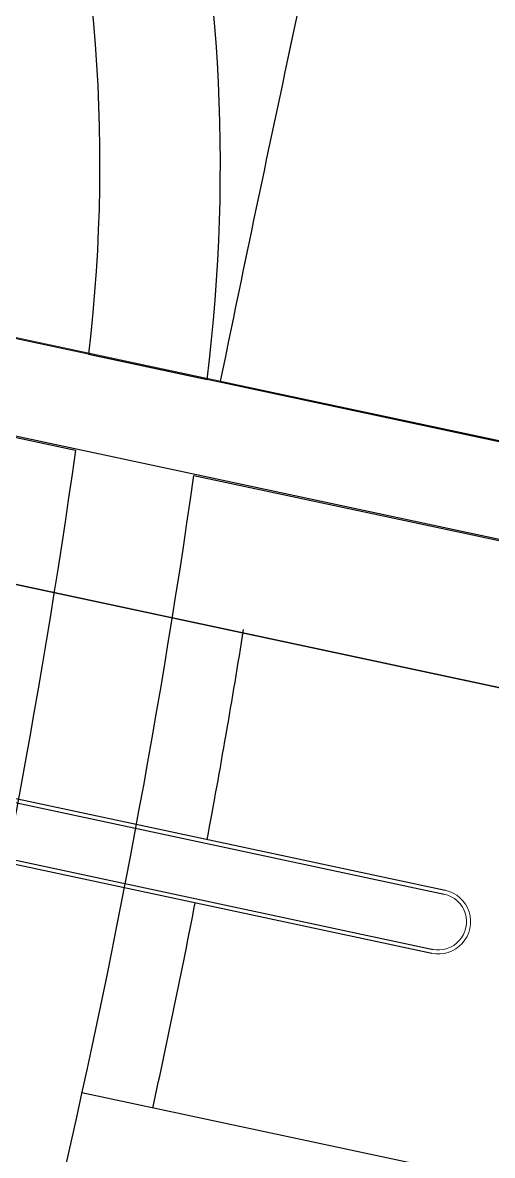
# Model space of a CAD drawing. Header units: millimetres. Extents: x 547073 to 557369, y 9424164 to 9429566.
# Drawn here: x 548961.92 to 548973.59, y 9428029.46 to 9428057.59 of the extents above; entities that cross this region are included whole.
import ezdxf

# ---------------------------------------------------------------- set-up
doc = ezdxf.new("R2010")
doc.units = ezdxf.units.MM
doc.layers.add('--- HATCH VEREDAS', color=7, linetype='Continuous', lineweight=25, true_color=0xb4b4b4)
doc.layers.add('--- VIAS', color=9, linetype='Continuous')
doc.layers.add('trazado vias 2', color=9, linetype='Continuous')
for name, color, linetype, lineweight in [('polilinea lote', 201, 'Continuous', 25), ('trazado manzanas', 6, 'Continuous', 25), ('VEREDAS PATTY', 9, 'Continuous', 20)]:
    doc.layers.add(name, color=color, linetype=linetype, lineweight=lineweight)

msp = doc.modelspace()

# ---------------------------------------------------------------- linework, layer by layer
at = {"layer": '--- HATCH VEREDAS', "lineweight": 15, "elevation": 35.757}
msp.add_lwpolyline([(549091.643, 9428304.111, 0.054918), (549014.695, 9428117.57, 0.017343), (548998.227, 9428052.208, 0.002571), (548996.173, 9428042.425), (548943.925, 9428053.579, 0.267949), (548952.836, 9428045.542), (548953.539, 9428045.392), (548954.29, 9428048.912), (548995.672, 9428040.078), (548994.92, 9428036.558), (548998.373, 9428035.821, 0.417618), (549001.94, 9428038.162, -0.000768), (549002.53, 9428041.068), (548997.933, 9428042.05, -0.002575), (548999.987, 9428051.829, -0.017343), (549016.424, 9428117.07, -0.054918), (549093.221, 9428303.246, -0.002446)], format="xyb", dxfattribs=at)
at = {"layer": '--- HATCH VEREDAS', "lineweight": 15}
for points in [[(549091.643, 9428304.111, 0.054918), (549014.695, 9428117.57, 0.017343), (548998.227, 9428052.208, 0.002571), (548996.173, 9428042.425), (548943.925, 9428053.579, 0.267949), (548952.836, 9428045.542), (548953.539, 9428045.392), (548954.29, 9428048.912), (548995.672, 9428040.078), (548994.92, 9428036.558), (548998.373, 9428035.821, 0.417618), (549001.94, 9428038.162, -0.000768), (549002.53, 9428041.068), (548997.933, 9428042.05, -0.002575), (548999.987, 9428051.829, -0.017343), (549016.424, 9428117.07, -0.054918), (549093.221, 9428303.246, -0.002446)], [(549038.15, 9428187.933, 0.020133), (549014.695, 9428117.57, 0.017343), (548998.227, 9428052.208, 0.002571), (548996.173, 9428042.425), (548943.925, 9428053.579, 0.267949), (548952.836, 9428045.542), (548953.539, 9428045.392), (548954.29, 9428048.912), (548995.672, 9428040.078), (548994.92, 9428036.558), (548998.373, 9428035.821, 0.417618), (549001.94, 9428038.162, -0.000768), (549002.53, 9428041.068), (548997.933, 9428042.05, -0.002575), (548999.987, 9428051.829, -0.017343), (549016.424, 9428117.07, -0.01954), (549039.064, 9428185.255, -0.01954)]]:
    msp.add_lwpolyline(points, format="xyb", dxfattribs=at)
at = {"layer": '--- VIAS'}
msp.add_lwpolyline([(549043.712, 9428184.262, 0.019733), (549020.939, 9428115.764, 0.017343), (549004.582, 9428050.84, 0.003353), (549001.94, 9428038.162, -0.417618), (548998.373, 9428035.821), (548952.836, 9428045.542, -0.413567), (548943.6, 9428059.757, -0.001003), (548944.46, 9428063.788, -0.017343), (548961.859, 9428132.848, -0.051922), (549037.858, 9428320.257)], format="xyb", dxfattribs=at)
at = {"elevation": 71.514}
msp.add_lwpolyline([(549091.643, 9428304.111, -0.002446), (549095.396, 9428310.896, 0.001447), (549097.184, 9428314.118, -0.026714), (549063.941, 9428315.974, 0.054154), (548985.876, 9428125.904, 0.017343), (548968.9, 9428058.525, 0.002508), (548966.833, 9428048.689), (548996.173, 9428042.426, -0.002571), (548998.228, 9428052.209, -0.017154), (549014.492, 9428116.868, -0.055118), (549091.643, 9428304.111, -0.002446)], format="xyb", close=True, dxfattribs=at)
at = {"layer": 'polilinea lote', "elevation": 35.757}
msp.add_lwpolyline([(549001.953, 9428068.8), (548972.609, 9428075.065, 0.00423), (548968.9, 9428058.524, 0.002508), (548966.833, 9428048.689), (548996.173, 9428042.426, -0.002571), (548998.227, 9428052.208, -0.004374)], format="xyb", close=True, dxfattribs=at)
at = {"layer": 'trazado manzanas'}
for points in [[(548962.698, 9428043.436), (548952.836, 9428045.542, -0.413567), (548943.6, 9428059.757, -0.001003), (548944.46, 9428063.788, -0.017343), (548961.859, 9428132.848, -0.051922), (549037.858, 9428320.257)], [(549037.284, 9428185.609, 0.039367), (548996.173, 9428042.4), (548966.506, 9428048.733), (548943.925, 9428053.553, 0.284062), (548953.543, 9428045.387), (548954.29, 9428048.887), (548963.237, 9428046.977, -0.023057), (548959.66, 9428028.109), (548950.283, 9428030.111), (548951.034, 9428033.632, 0.267949), (548939.618, 9428029.934), (548959.092, 9428025.776, -0.055872), (548942.886, 9427982.282, 0.086394), (548927.913, 9427932.241)], [(548985.002, 9427733.241, -0.044948), (548980.079, 9427907.214, -0.028894), (548993.414, 9428018.449), (548998.013, 9428017.468, -0.000801), (548998.562, 9428020.511, 0.405396), (548996.237, 9428023.982), (548993.003, 9428024.672), (548992.251, 9428021.152), (548962.594, 9428027.483, 0.022729), (548966.178, 9428046.349), (548995.672, 9428040.053), (548994.92, 9428036.532), (548998.373, 9428035.795, 0.417618), (549001.94, 9428038.137, -0.000768), (549002.53, 9428041.043), (548997.933, 9428042.024, -0.002575), (548999.987, 9428051.803, -0.017154), (549016.221, 9428116.343, -0.019745), (549039.073, 9428185.253, -0.019745)], [(549043.712, 9428184.262, 0.019733), (549020.939, 9428115.764, 0.017343), (549004.582, 9428050.84, 0.003353), (549001.94, 9428038.162, -0.417618), (548998.373, 9428035.821), (548965.636, 9428042.809)], [(548954.318, 9428105.317, 0.005971), (548948.446, 9428081.506), (548954.548, 9428079.872, -0.204676), (548963.56, 9428049.362), (548966.506, 9428048.733, 0.182691), (548959.246, 9428078.615, -0.042967), (548957.835, 9428082.377, -0.10237), (548957.18, 9428091.86, -0.156097)]]:
    msp.add_lwpolyline(points, format="xyb", dxfattribs=at)
at = {"layer": 'trazado manzanas', "elevation": 35.757}
for points in [[(548959.831, 9428038.629), (548972.397, 9428035.947)], [(548959.852, 9428038.727), (548972.418, 9428036.045)], [(548959.518, 9428037.162), (548972.084, 9428034.48)], [(548959.539, 9428037.26), (548972.124, 9428034.574)], [(548960.462, 9428031.644), (548951.033, 9428033.656), (548950.282, 9428030.136), (548992.25, 9428021.177), (548993.002, 9428024.697), (548963.396, 9428031.017)]]:
    msp.add_lwpolyline(points, dxfattribs=at)
at = {"layer": 'trazado manzanas'}
msp.add_lwpolyline([(548962.297, 9428025.117), (548937.836, 9428030.34, 0.072138), (548927.551, 9427735.722), (548985.144, 9427717.833, -0.000003), (548983.176, 9427733.359, -0.043029), (548977.87, 9427900.257, -0.0039), (548978.811, 9427915.394, -0.026834), (548991.652, 9428018.85)], format="xyb", close=True, dxfattribs=at)
for start, end in [(349.44714, 350.87071), (347.61611, 349.0169)]:
    msp.add_arc((548756.982, 9428076.339), 213.131, start, end, dxfattribs=at)
at = {"layer": 'trazado vias 2', "elevation": 35.757}
msp.add_lwpolyline([(548954.29, 9428048.913), (548953.539, 9428045.392), (548994.92, 9428036.558), (548995.672, 9428040.079)], close=True, dxfattribs=at)
at = {"layer": 'VEREDAS PATTY', "color": 252}
for radius in [0.8, 0.7]:
    msp.add_arc((548972.251, 9428035.262, 35.757), radius, 257.9496, 77.9496, dxfattribs=at)

doc.saveas('drawing.dxf')
